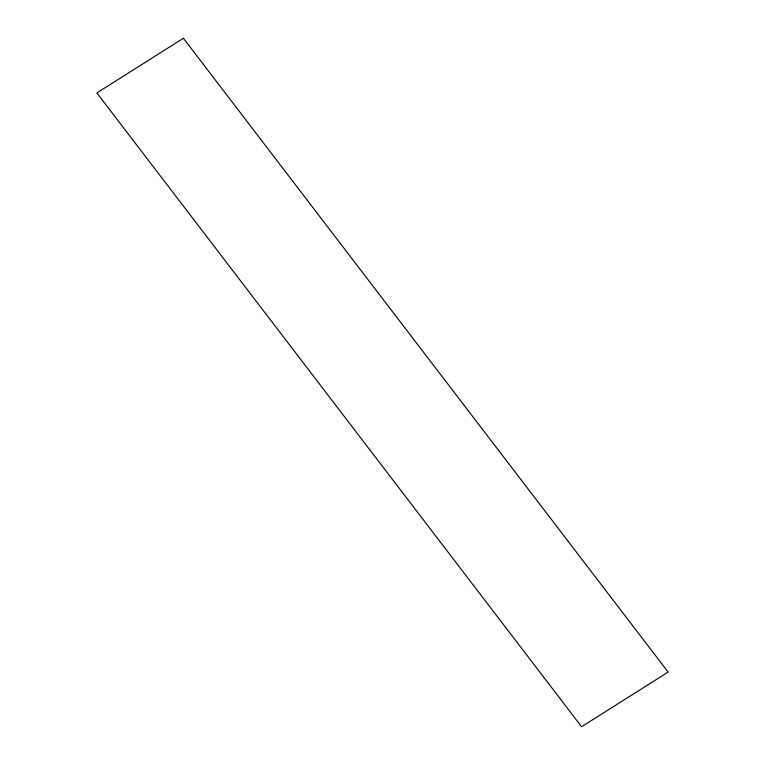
<?xml version="1.0" encoding="UTF-8"?>
<svg xmlns="http://www.w3.org/2000/svg" width="765" height="765" viewBox="0 0 765 765"><rect width="100%" height="100%" fill="white"/><g stroke="black" fill="none" stroke-linecap="round" stroke-linejoin="round"><path stroke-width="1.15" d="M183.399 38.25L96.868 92.928L581.601 726.75L668.132 672.072L183.399 38.25"/></g></svg>
